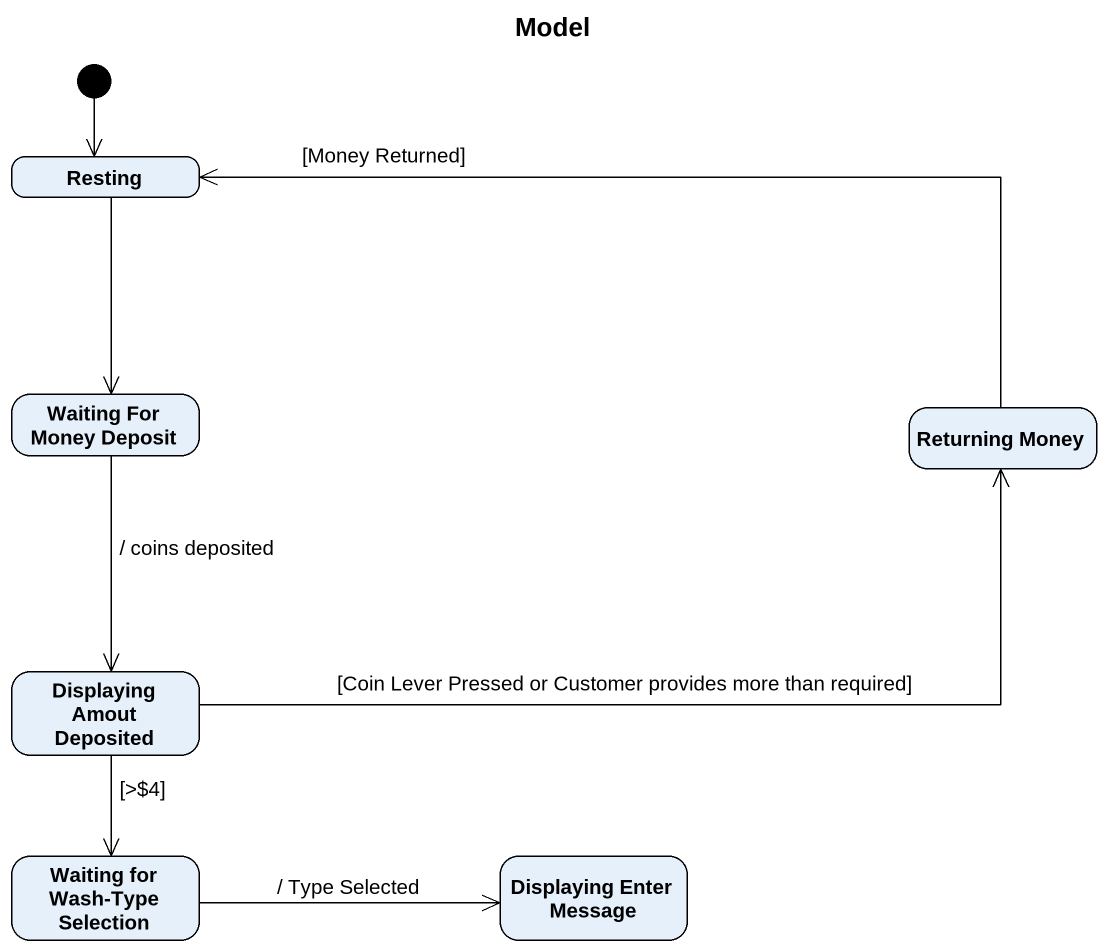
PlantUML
@startuml
title Model
hide empty description
state Resting
state "Waiting For Money Deposit" as Waiting_For_Money_Deposit
state "Returning Money" as Returning_Money
state "Displaying Amout Deposited" as Displaying_Amout_Deposited
state "Waiting for Wash-Type Selection" as Waiting_for_Wash_Type
state "Displaying Enter Message" as Displaying_Enter_Message
[*] --> Resting
Resting --> Waiting_For_Money_Deposit
Waiting_For_Money_Deposit --> Displaying_Amout_Deposited : / coins deposited
Returning_Money -left-> Resting : [Money Returned]
Displaying_Amout_Deposited -right-> Returning_Money : [Coin Lever Pressed or Customer provides more than required]
Displaying_Amout_Deposited --> Waiting_for_Wash_Type : [>~$4]
Waiting_for_Wash_Type -right-> Displaying_Enter_Message : / Type Selected
@enduml
